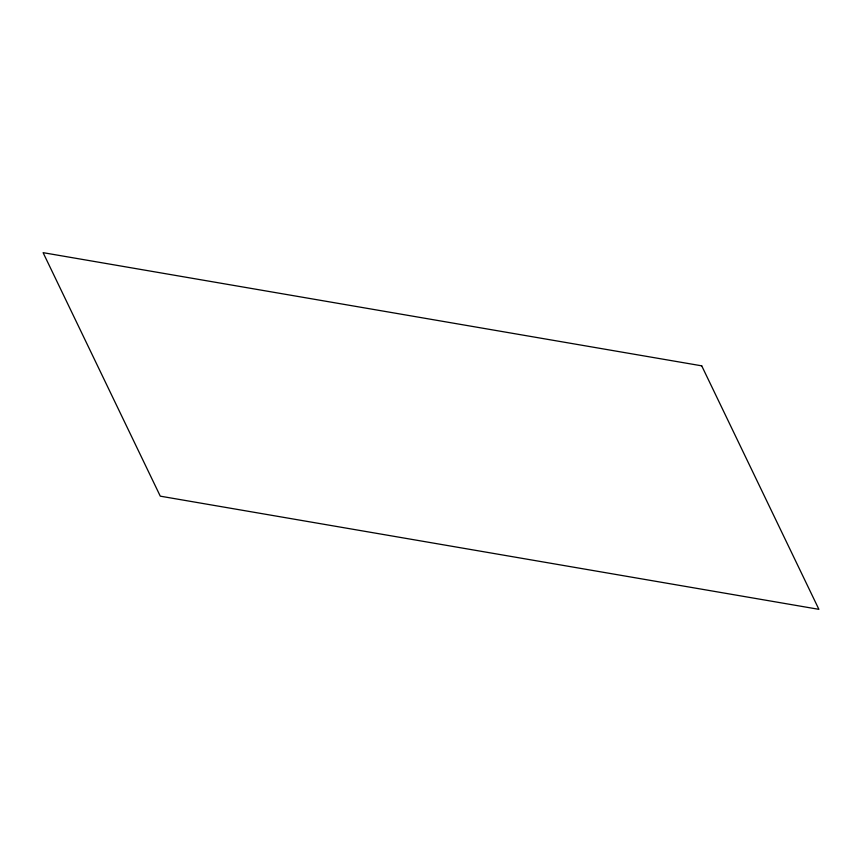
<?xml version="1.0" encoding="UTF-8"?>
<svg xmlns="http://www.w3.org/2000/svg" width="862" height="862" viewBox="0 0 862 862"><rect width="100%" height="100%" fill="white"/><g stroke="black" fill="none" stroke-linecap="round" stroke-linejoin="round"><path stroke-width="1.29" d="M701.722 365.833L43.1 252.663L160.278 496.167L818.9 609.337L701.722 365.833"/></g></svg>
